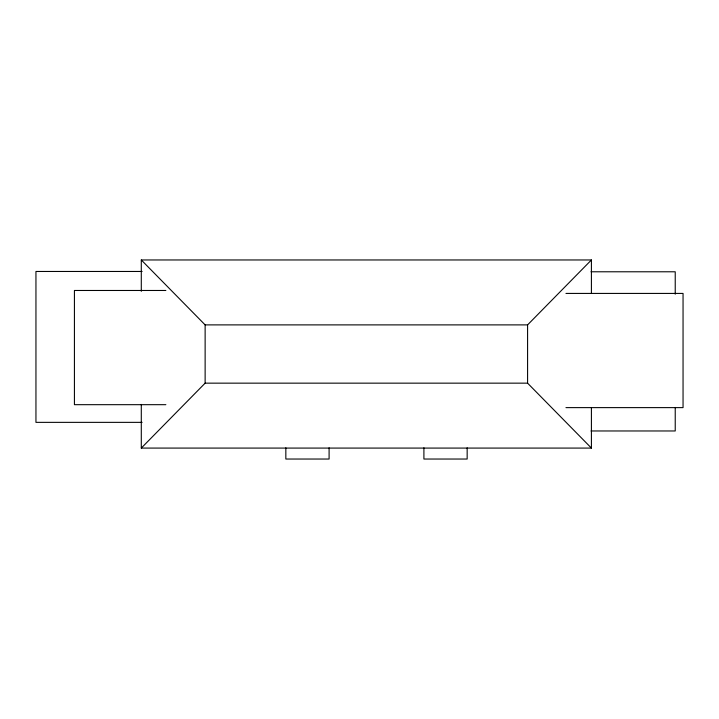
<?xml version="1.0" encoding="UTF-8"?>
<svg xmlns="http://www.w3.org/2000/svg" width="719" height="719" viewBox="0 0 719 719"><rect width="100%" height="100%" fill="white"/><g stroke="black" fill="none" stroke-linecap="round" stroke-linejoin="round"><path stroke-width="1.08" d="M591.413 407.772L591.413 448.081L141.292 448.081L205.131 383.155L205.131 324.889L141.292 259.963L591.413 259.963L591.413 293.55M591.413 448.081L527.584 383.155L527.584 324.889L591.413 259.963M142.11 271.467L35.95 271.467L35.95 422.359L142.11 422.359M591 271.782L675.231 271.782L675.231 294.206M165.864 290.476L74.425 290.476L74.425 404.68L165.864 404.68M565.961 293.424L683.05 293.424L683.05 407.619L565.961 407.619M205.131 324.889L527.584 324.889M205.131 383.155L527.584 383.155M591 430.969L675.231 430.969L675.231 407.43M467.161 447.811L467.161 459.037L423.904 459.037L423.904 447.811M329.095 447.811L329.095 459.037L285.838 459.037L285.838 447.811M141.292 259.963L141.292 291.312M141.292 404.411L141.292 448.081"/></g></svg>
